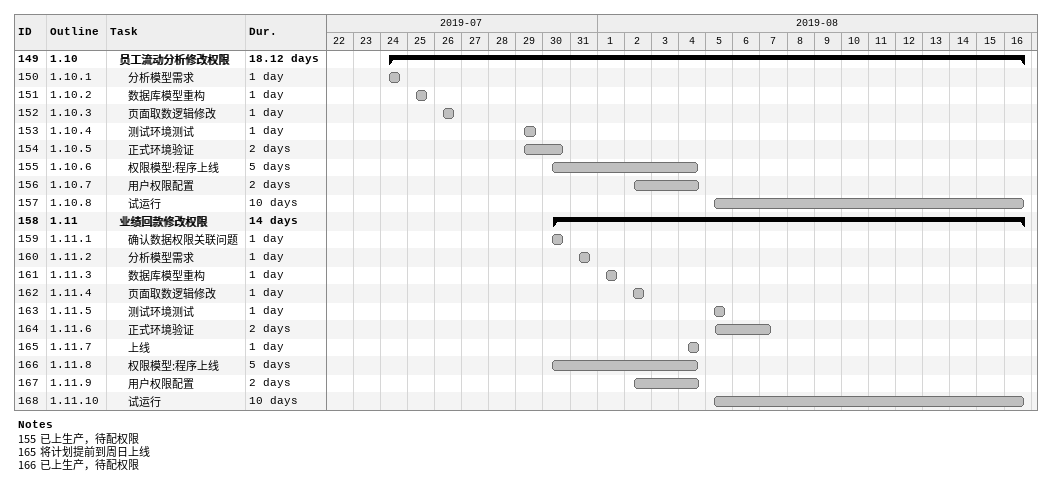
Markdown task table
| ID | WBS | Task | Duration | Start | Finish |
|---|---|---|---|---|---|
| 149 | 1.10 | **员工流动分析修改权限** | 18.12d | 2019-07-24 | 2019-08-16 |
| 150 | 1.10.1 | 分析模型需求 | 1d | 2019-07-24 | 2019-07-24 |
| 151 | 1.10.2 | 数据库模型重构 | 1d | 2019-07-25 | 2019-07-25 |
| 152 | 1.10.3 | 页面取数逻辑修改 | 1d | 2019-07-26 | 2019-07-26 |
| 153 | 1.10.4 | 测试环境测试 | 1d | 2019-07-29 | 2019-07-29 |
| 154 | 1.10.5 | 正式环境验证 | 2d | 2019-07-29 | 2019-07-30 |
| 155 | 1.10.6 | 权限模型:程序上线 | 5d | 2019-07-30 | 2019-08-04 |
| 156 | 1.10.7 | 用户权限配置 | 2d | 2019-08-02 | 2019-08-04 |
| 157 | 1.10.8 | 试运行 | 10d | 2019-08-05 | 2019-08-16 |
| 158 | 1.11 | **业绩回款修改权限** | 14d | 2019-07-30 | 2019-08-16 |
| 159 | 1.11.1 | 确认数据权限关联问题 | 1d | 2019-07-30 | 2019-07-30 |
| 160 | 1.11.2 | 分析模型需求 | 1d | 2019-07-31 | 2019-07-31 |
| 161 | 1.11.3 | 数据库模型重构 | 1d | 2019-08-01 | 2019-08-01 |
| 162 | 1.11.4 | 页面取数逻辑修改 | 1d | 2019-08-02 | 2019-08-02 |
| 163 | 1.11.5 | 测试环境测试 | 1d | 2019-08-05 | 2019-08-05 |
| 164 | 1.11.6 | 正式环境验证 | 2d | 2019-08-05 | 2019-08-07 |
| 165 | 1.11.7 | 上线 | 1d | 2019-08-04 | 2019-08-04 |
| 166 | 1.11.8 | 权限模型:程序上线 | 5d | 2019-07-30 | 2019-08-04 |
| 167 | 1.11.9 | 用户权限配置 | 2d | 2019-08-02 | 2019-08-04 |
| 168 | 1.11.10 | 试运行 | 10d | 2019-08-05 | 2019-08-16 |

Notes
- 155: 已上生产，待配权限
- 165: 将计划提前到周日上线
- 166: 已上生产，待配权限
